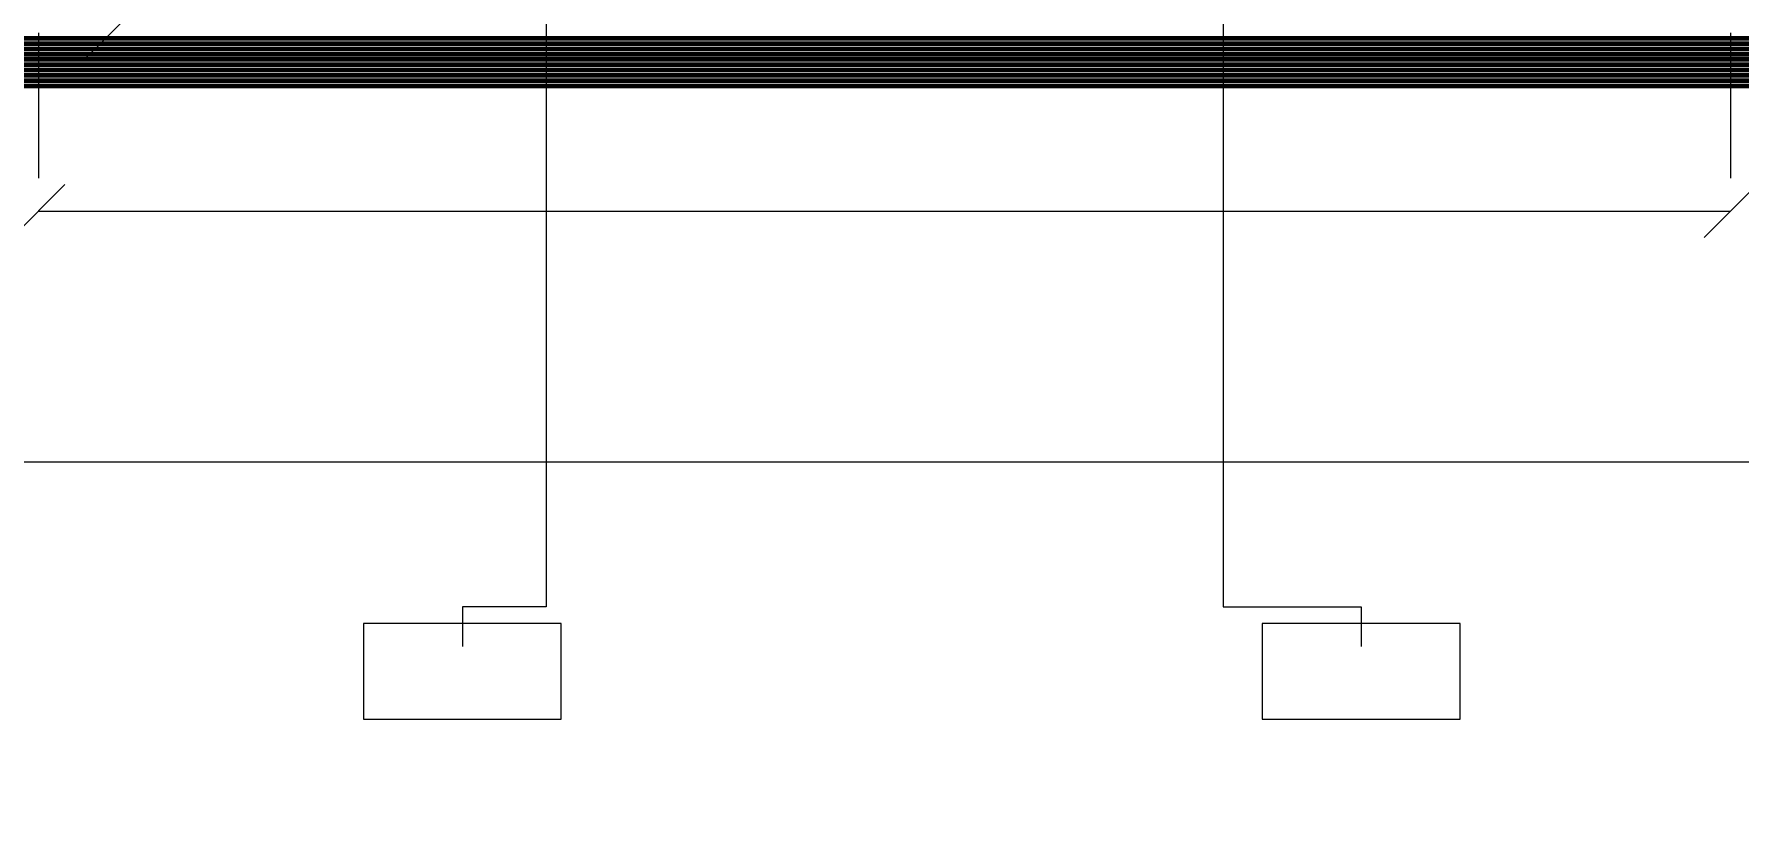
# Model space of a CAD drawing. Header units: millimetres. Extents: x -39780 to 216580, y 220 to 11660.
# Drawn here: x 103958 to 106542, y 5895 to 7098 of the extents above; entities that cross this region are included whole.
import ezdxf

# ---------------------------------------------------------------- set-up
doc = ezdxf.new("R2010")
doc.units = ezdxf.units.MM
for name, color, linetype, lineweight in [('BAND', 7, 'CONTINUOUS', 60), ('DIM', 7, 'CONTINUOUS', 13), ('TAG', 7, 'CONTINUOUS', 13)]:
    doc.layers.add(name, color=color, linetype=linetype, lineweight=lineweight)

msp = doc.modelspace()

# ---------------------------------------------------------------- linework, layer by layer
at = {"layer": 'BAND'}
for p, q in [((102530, 7092), (108320, 7092)), ((102530, 7084), (108320, 7084)), ((102530, 7076), (108320, 7076)), ((102530, 7068), (108320, 7068)), ((102530, 7060), (108320, 7060)), ((102530, 7052), (108320, 7052)), ((102530, 7044), (108320, 7044)), ((102530, 7036), (108320, 7036)), ((102530, 7028), (108320, 7028)), ((102530, 7020), (108320, 7020)), ((102530, 7020), (108320, 7020))]:
    msp.add_line(p, q, dxfattribs=at)
at = {"layer": 'DIM'}
for p, q in [((104035, 7060), (104115, 7140)), ((103965, 7100), (103965, 6880)), ((106530, 7100), (106530, 6880)), ((103925, 6790), (104005, 6870)), ((106490, 6790), (106570, 6870)), ((103965, 6830), (106530, 6830)), ((102700, 6450), (108150, 6450))]:
    msp.add_line(p, q, dxfattribs=at)
at = {"layer": 'TAG'}
for p, q in [((104734.5, 8600), (104734.5, 6230)), ((105760.5, 7180), (105760.5, 6230)), ((104734.5, 6230), (104607.5, 6230)), ((104607.5, 6230), (104607.5, 6170)), ((105760.5, 6230), (105970, 6230)), ((105970, 6230), (105970, 6170)), ((104757.5, 6205), (104457.5, 6205)), ((104457.5, 6205), (104457.5, 6060)), ((104757.5, 6060), (104757.5, 6205)), ((106120, 6205), (105820, 6205)), ((105820, 6205), (105820, 6060)), ((106120, 6060), (106120, 6205)), ((104457.5, 6060), (104757.5, 6060)), ((105820, 6060), (106120, 6060))]:
    msp.add_line(p, q, dxfattribs=at)

doc.saveas('drawing.dxf')
